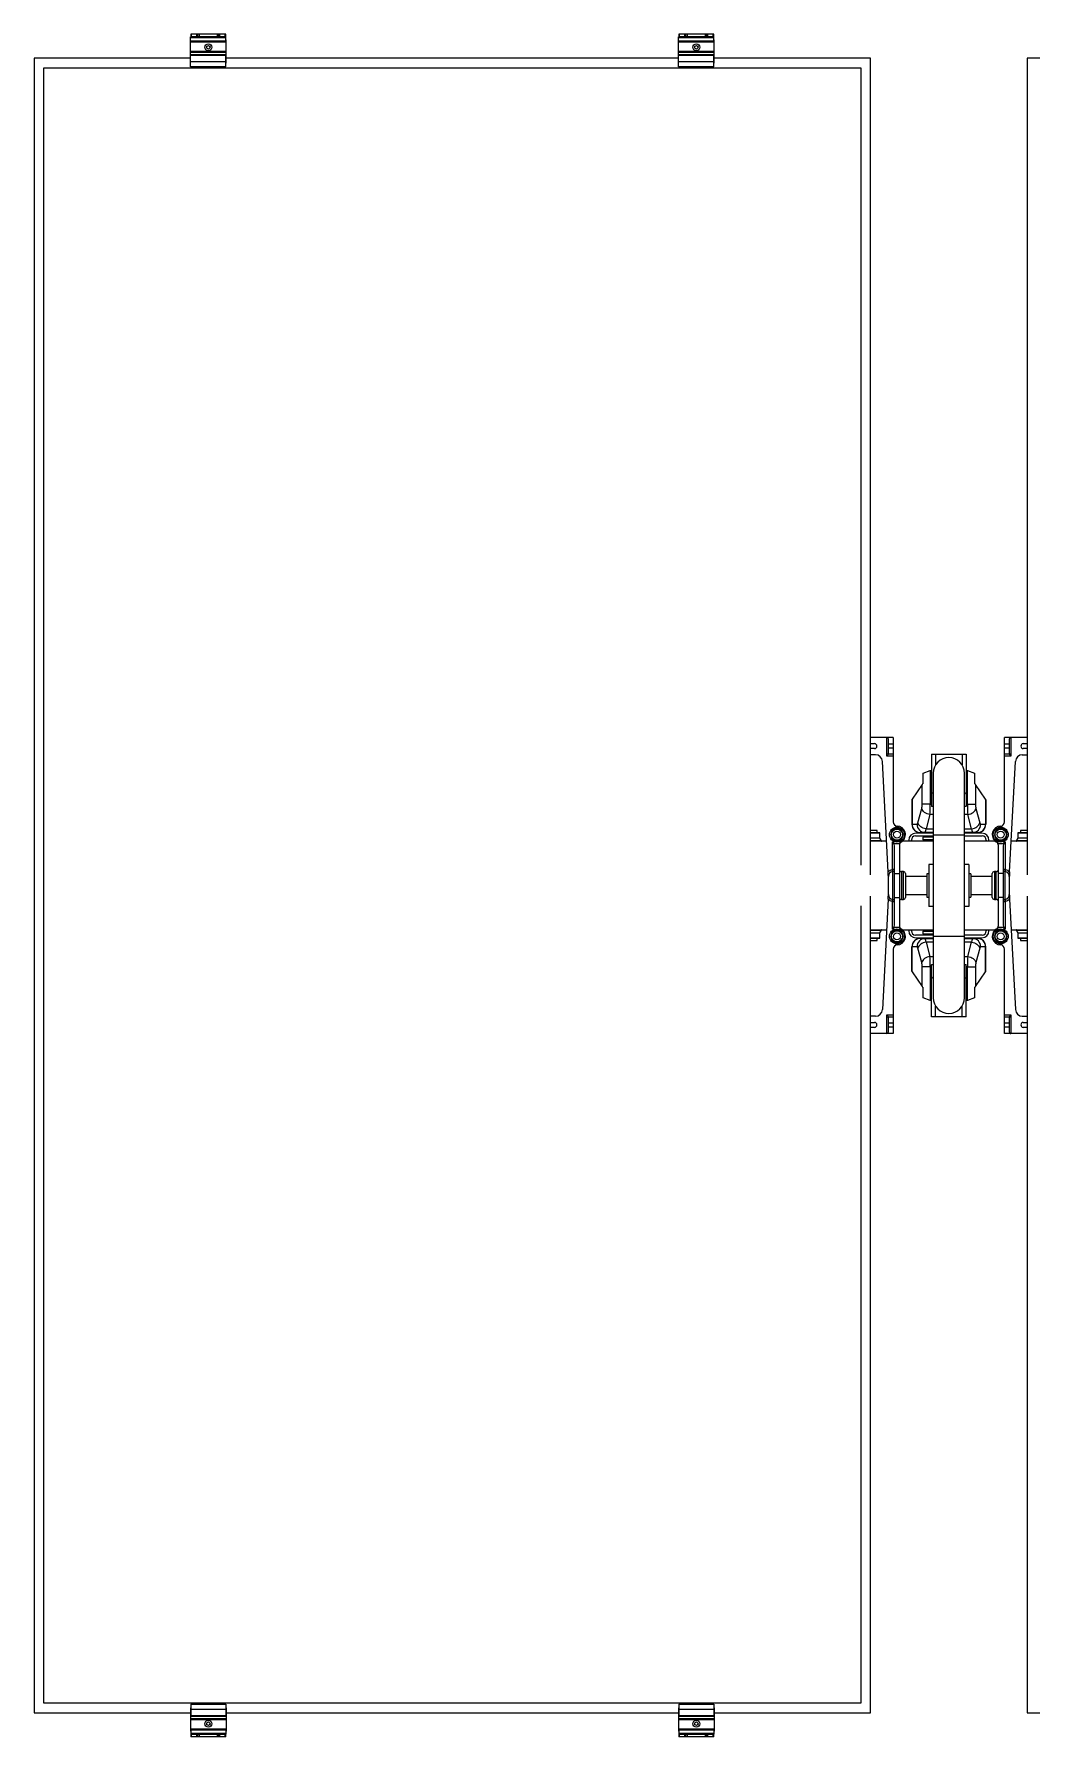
# Model space of a CAD drawing. Header units: feet. Extents: x -17 to 646, y -41 to 598.
# Drawn here: x 552.36 to 557.06, y 552.7 to 560.72 of the extents above; entities that cross this region are included whole.
import ezdxf

# ---------------------------------------------------------------- set-up
doc = ezdxf.new("R2010")
doc.units = ezdxf.units.FT
doc.header["$MEASUREMENT"] = 0

msp = doc.modelspace()

# ---------------------------------------------------------------- linework, layer by layer
at = {"color": 7, "linetype": 'Continuous', "lineweight": 15}
for p, q in [((553.10109, 560.56518), (553.10109, 560.70777)), ((553.26676, 560.70777), (553.10109, 560.70777)), ((553.26676, 560.70252), (553.10109, 560.70252)), ((553.26676, 560.68645), (553.10109, 560.68645)), ((553.1024, 560.72014), (553.1024, 560.70777)), ((553.26643, 560.72014), (553.1024, 560.72014)), ((553.13465, 560.70777), (553.13465, 560.72014)), ((553.23419, 560.70777), (553.23419, 560.72014)), ((553.26643, 560.70777), (553.26643, 560.72014)), ((553.26676, 560.68409), (553.26676, 560.70777)), ((553.26775, 560.69219), (553.26676, 560.69219)), ((553.26775, 560.5828), (553.26775, 560.69219)), ((555.39755, 560.56518), (555.39755, 560.70777)), ((555.56322, 560.70777), (555.39755, 560.70777)), ((555.56322, 560.70252), (555.39755, 560.70252)), ((555.56322, 560.68645), (555.39755, 560.68645)), ((555.39886, 560.72014), (555.39886, 560.70777)), ((555.56289, 560.72014), (555.39886, 560.72014)), ((555.43111, 560.70777), (555.43111, 560.72014)), ((555.53064, 560.70777), (555.53064, 560.72014)), ((555.56289, 560.70777), (555.56289, 560.72014)), ((555.56322, 560.68409), (555.56322, 560.70777)), ((555.56421, 560.69219), (555.56322, 560.69219)), ((555.56421, 560.5828), (555.56421, 560.69219)), ((553.10109, 560.60732), (552.36425, 560.60732)), ((552.36425, 560.60732), (552.36425, 552.81743)), ((553.10109, 560.68409), (553.26676, 560.68409)), ((553.26775, 560.63801), (553.10109, 560.63801)), ((553.26775, 560.63366), (553.10109, 560.63366)), ((553.10109, 560.62412), (553.26676, 560.62412)), ((553.10109, 560.62084), (553.26676, 560.62084)), ((553.26676, 560.56518), (553.26676, 560.62412)), ((555.39755, 560.60732), (553.26775, 560.60732)), ((555.39755, 560.68409), (555.56322, 560.68409)), ((555.56421, 560.63801), (555.39755, 560.63801)), ((555.56421, 560.63366), (555.39755, 560.63366)), ((555.39755, 560.62412), (555.56322, 560.62412)), ((555.39755, 560.62084), (555.56322, 560.62084)), ((555.56322, 560.56518), (555.56322, 560.62412)), ((556.30104, 560.60732), (555.56421, 560.60732)), ((556.30104, 556.76239), (556.30104, 560.60732)), ((557.03706, 560.60732), (557.03706, 556.76239)), ((557.77389, 560.60732), (557.03706, 560.60732)), ((552.41018, 560.56139), (556.25511, 560.56139)), ((552.41018, 552.86336), (552.41018, 560.56139)), ((553.10109, 560.59131), (553.26676, 560.59131)), ((553.10109, 560.5667), (553.26676, 560.5667)), ((553.10109, 560.56531), (553.26676, 560.56531)), ((553.10109, 560.56518), (553.26676, 560.56518)), ((553.26775, 560.5828), (553.26676, 560.5828)), ((555.39755, 560.59131), (555.56322, 560.59131)), ((555.39755, 560.5667), (555.56322, 560.5667)), ((555.39755, 560.56531), (555.56322, 560.56531)), ((555.39755, 560.56518), (555.56322, 560.56518)), ((555.56421, 560.5828), (555.56322, 560.5828)), ((556.25511, 560.56139), (556.25511, 556.80832)), ((556.40741, 557.40952), (556.30104, 557.40952)), ((556.37788, 557.32174), (556.37788, 557.40952)), ((556.38444, 557.3357), (556.38444, 557.40131)), ((556.40741, 557.40952), (556.40741, 557.01169)), ((557.03706, 557.40952), (556.93067, 557.40952)), ((556.93067, 557.01169), (556.93067, 557.40952)), ((556.95364, 557.40131), (556.95364, 557.3357)), ((556.9602, 557.40952), (556.9602, 557.32174)), ((556.30104, 557.37999), (556.31883, 557.37999)), ((556.31883, 557.35702), (556.30104, 557.35702)), ((556.32332, 557.3275), (556.30104, 557.3275)), ((556.40741, 557.32174), (556.37788, 557.32174)), ((556.38373, 557.33199), (556.40741, 557.33199)), ((556.38444, 557.37875), (556.40741, 557.37875)), ((556.40741, 557.35826), (556.38444, 557.35826)), ((556.58702, 557.33078), (556.75106, 557.33078)), ((556.58702, 557.33078), (556.58702, 557.08619)), ((556.75106, 557.33078), (556.75106, 557.08619)), ((556.93067, 557.37875), (556.95364, 557.37875)), ((556.95364, 557.35826), (556.93067, 557.35826)), ((556.93067, 557.33199), (556.95435, 557.33199)), ((556.9602, 557.32174), (556.93067, 557.32174)), ((557.01476, 557.3275), (557.03706, 557.3275)), ((557.01925, 557.37999), (557.03706, 557.37999)), ((557.03706, 557.35702), (557.01925, 557.35702)), ((556.38333, 556.77654), (556.35608, 557.29641)), ((556.54762, 557.24113), (556.58172, 557.25329)), ((556.54762, 557.19201), (556.54762, 557.24113)), ((556.58172, 557.25329), (556.58702, 557.25519)), ((556.58172, 557.25329), (556.58172, 557.09444)), ((556.59522, 557.24056), (556.59522, 556.18419)), ((556.68544, 557.31253), (556.68544, 557.31258)), ((556.74285, 556.18419), (556.74285, 557.24056)), ((556.75106, 557.25519), (556.75636, 557.25329)), ((556.75636, 557.25329), (556.79046, 557.24113)), ((556.75636, 557.09444), (556.75636, 557.25329)), ((556.79046, 557.24113), (556.79046, 557.19201)), ((556.95475, 556.77654), (556.982, 557.29641)), ((556.54349, 557.18826), (556.4963, 557.11834)), ((556.54349, 557.09444), (556.54349, 557.18826)), ((556.79459, 557.18826), (556.79459, 557.09444)), ((556.84178, 557.11834), (556.79459, 557.18826)), ((556.49516, 557.11492), (556.49516, 557.00107)), ((556.4963, 557.11834), (556.4963, 557.00107)), ((556.58172, 557.09444), (556.54349, 557.09444)), ((556.59522, 557.08473), (556.5873, 557.08473)), ((556.75078, 557.08473), (556.74285, 557.08473)), ((556.75636, 557.09444), (556.79459, 557.09444)), ((556.84178, 557.11834), (556.84178, 557.00107)), ((556.84291, 557.11492), (556.84291, 557.00107)), ((556.49516, 557.00107), (556.51929, 557.00107)), ((556.52369, 557.0081), (556.54143, 557.07522)), ((556.57966, 557.0464), (556.56192, 556.97928)), ((556.57966, 557.0464), (556.56192, 556.97928)), ((556.77616, 556.97928), (556.75842, 557.0464)), ((556.77616, 556.97928), (556.75842, 557.0464)), ((556.79665, 557.07522), (556.81439, 557.0081)), ((556.81879, 557.00107), (556.84291, 557.00107)), ((556.33195, 556.97119), (556.30104, 556.97119)), ((556.34365, 556.96028), (556.30104, 556.96028)), ((556.34495, 556.93553), (556.30104, 556.93553)), ((556.37577, 556.9207), (556.30104, 556.9207)), ((556.33195, 556.96028), (556.33195, 556.97119)), ((556.34495, 556.93553), (556.34495, 556.95898)), ((556.3522, 556.92264), (556.34495, 556.93553)), ((556.59522, 556.9207), (556.45, 556.9207)), ((556.4804, 556.92562), (556.4804, 556.9207)), ((556.49287, 556.9207), (556.49287, 556.92627)), ((556.51255, 556.94596), (556.59522, 556.94596)), ((556.59522, 556.95843), (556.51321, 556.95843)), ((556.59522, 556.96171), (556.53453, 556.96171)), ((556.59522, 556.93912), (556.54685, 556.93912)), ((556.59522, 556.92803), (556.54685, 556.92803)), ((556.56965, 556.96171), (556.56965, 556.95843)), ((556.56965, 556.94596), (556.56965, 556.93912)), ((556.80355, 556.96171), (556.74285, 556.96171)), ((556.82487, 556.95843), (556.74285, 556.95843)), ((556.74285, 556.94596), (556.82553, 556.94596)), ((556.88808, 556.9207), (556.74285, 556.9207)), ((556.84521, 556.92627), (556.84521, 556.9207)), ((556.85768, 556.9207), (556.85768, 556.92562)), ((557.03706, 556.9207), (556.96231, 556.9207)), ((556.99313, 556.93553), (556.98588, 556.92264)), ((556.99313, 556.95898), (556.99313, 556.93553)), ((557.03706, 556.93553), (556.99313, 556.93553)), ((557.03706, 556.96028), (556.99443, 556.96028)), ((557.00613, 556.97119), (557.00613, 556.96028)), ((557.03706, 556.97119), (557.00613, 556.97119)), ((556.40331, 556.78695), (556.40331, 556.91855)), ((556.43797, 556.9091), (556.41038, 556.9091)), ((556.41315, 556.52535), (556.41315, 556.8994)), ((556.43611, 556.90074), (556.43611, 556.52401)), ((556.44712, 556.91855), (556.44555, 556.91755)), ((556.89253, 556.91755), (556.89096, 556.91855)), ((556.89253, 556.91755), (556.89096, 556.91855)), ((556.9277, 556.9091), (556.9001, 556.9091)), ((556.90197, 556.52401), (556.90197, 556.90074)), ((556.92493, 556.8994), (556.92493, 556.52535)), ((556.93477, 556.91855), (556.93477, 556.78695)), ((556.41315, 556.76911), (556.43611, 556.76911)), ((556.45498, 556.77799), (556.44595, 556.77799)), ((556.46482, 556.76815), (556.46482, 556.6566)), ((556.5657, 556.76651), (556.5657, 556.65824)), ((556.57554, 556.76651), (556.5657, 556.76651)), ((556.59522, 556.8108), (556.57554, 556.8108)), ((556.57554, 556.8108), (556.57554, 556.61396)), ((556.76254, 556.8108), (556.74285, 556.8108)), ((556.76254, 556.8108), (556.76254, 556.61396)), ((556.77238, 556.76651), (556.76254, 556.76651)), ((556.77238, 556.76651), (556.77238, 556.65824)), ((556.87326, 556.6566), (556.87326, 556.76815)), ((556.89212, 556.77799), (556.8831, 556.77799)), ((556.92493, 556.76911), (556.90197, 556.76911)), ((556.38444, 556.75485), (556.38442, 556.75571)), ((556.38444, 556.75485), (556.38442, 556.75571)), ((556.38444, 556.66947), (556.38444, 556.75528)), ((556.5657, 556.75404), (556.46482, 556.75404)), ((556.87326, 556.75404), (556.77238, 556.75404)), ((556.95364, 556.75528), (556.95364, 556.66947)), ((556.25511, 556.61643), (556.25511, 552.86336)), ((556.30104, 552.81743), (556.30104, 556.66236)), ((556.38333, 556.64821), (556.35608, 556.12834)), ((556.40331, 556.5062), (556.40331, 556.6378)), ((556.41315, 556.65565), (556.43611, 556.65565)), ((556.44595, 556.64676), (556.45498, 556.64676)), ((556.46482, 556.67071), (556.5657, 556.67071)), ((556.5657, 556.65824), (556.57554, 556.65824)), ((556.59522, 556.61396), (556.57554, 556.61396)), ((556.76254, 556.61396), (556.74285, 556.61396)), ((556.76254, 556.65824), (556.77238, 556.65824)), ((556.77238, 556.67071), (556.87326, 556.67071)), ((556.8831, 556.64676), (556.89212, 556.64676)), ((556.92493, 556.65565), (556.90197, 556.65565)), ((556.93477, 556.6378), (556.93477, 556.5062)), ((556.95364, 556.6699), (556.95366, 556.66904)), ((556.95475, 556.64821), (556.982, 556.12834)), ((557.03706, 556.66236), (557.03706, 552.81743)), ((556.30104, 556.50405), (556.37577, 556.50405)), ((556.30104, 556.48922), (556.34495, 556.48922)), ((556.30104, 556.46447), (556.34365, 556.46447)), ((556.30104, 556.45356), (556.33195, 556.45356)), ((556.33195, 556.45356), (556.33195, 556.46447)), ((556.34495, 556.48922), (556.3522, 556.50211)), ((556.34495, 556.46577), (556.34495, 556.48922)), ((556.41038, 556.51565), (556.43797, 556.51565)), ((556.44555, 556.5072), (556.44712, 556.5062)), ((556.45, 556.50405), (556.59522, 556.50405)), ((556.4804, 556.50405), (556.4804, 556.49913)), ((556.49287, 556.49848), (556.49287, 556.50405)), ((556.59522, 556.47879), (556.51255, 556.47879)), ((556.51321, 556.46633), (556.59522, 556.46633)), ((556.53453, 556.46305), (556.59522, 556.46305)), ((556.54685, 556.49672), (556.59522, 556.49672)), ((556.54685, 556.48563), (556.59522, 556.48563)), ((556.56192, 556.44548), (556.57966, 556.37835)), ((556.56965, 556.48563), (556.56965, 556.47879)), ((556.56965, 556.46633), (556.56965, 556.46305)), ((556.74285, 556.50405), (556.88808, 556.50405)), ((556.82553, 556.47879), (556.74285, 556.47879)), ((556.74285, 556.46633), (556.82487, 556.46633)), ((556.74285, 556.46305), (556.80355, 556.46305)), ((556.75842, 556.37835), (556.77616, 556.44548)), ((556.84521, 556.50405), (556.84521, 556.49848)), ((556.85768, 556.49913), (556.85768, 556.50405)), ((556.89096, 556.5062), (556.89253, 556.5072)), ((556.89096, 556.5062), (556.89253, 556.5072)), ((556.9001, 556.51565), (556.9277, 556.51565)), ((556.96231, 556.50405), (557.03706, 556.50405)), ((556.98588, 556.50211), (556.99313, 556.48922)), ((556.99313, 556.48922), (556.99313, 556.46577)), ((556.99313, 556.48922), (557.03706, 556.48922)), ((556.99443, 556.46447), (557.03706, 556.46447)), ((557.00613, 556.46447), (557.00613, 556.45356)), ((557.00613, 556.45356), (557.03706, 556.45356)), ((556.40741, 556.41307), (556.40741, 556.01524)), ((556.49516, 556.30983), (556.49516, 556.42368)), ((556.51929, 556.42368), (556.49516, 556.42368)), ((556.4963, 556.30641), (556.4963, 556.42368)), ((556.54143, 556.34953), (556.52369, 556.41665)), ((556.81439, 556.41665), (556.79665, 556.34953)), ((556.84291, 556.42368), (556.81879, 556.42368)), ((556.84178, 556.30641), (556.84178, 556.42368)), ((556.84291, 556.30983), (556.84291, 556.42368)), ((556.93067, 556.01524), (556.93067, 556.41307)), ((556.4963, 556.30641), (556.54349, 556.23649)), ((556.54349, 556.23649), (556.54349, 556.33031)), ((556.58172, 556.33031), (556.54349, 556.33031)), ((556.58172, 556.33031), (556.58172, 556.17146)), ((556.58702, 556.09397), (556.58702, 556.33856)), ((556.5873, 556.34002), (556.59522, 556.34002)), ((556.74285, 556.34002), (556.75078, 556.34002)), ((556.75106, 556.09397), (556.75106, 556.33856)), ((556.75636, 556.17146), (556.75636, 556.33031)), ((556.75636, 556.33031), (556.79459, 556.33031)), ((556.79459, 556.33031), (556.79459, 556.23649)), ((556.79459, 556.23649), (556.84178, 556.30641)), ((556.54762, 556.18362), (556.54762, 556.23274)), ((556.79046, 556.23274), (556.79046, 556.18362)), ((556.58172, 556.17146), (556.54762, 556.18362)), ((556.58702, 556.16957), (556.58172, 556.17146)), ((556.75636, 556.17146), (556.75106, 556.16957)), ((556.79046, 556.18362), (556.75636, 556.17146)), ((556.32332, 556.09725), (556.30104, 556.09725)), ((556.30104, 556.06773), (556.31883, 556.06773)), ((556.31883, 556.04476), (556.30104, 556.04476)), ((556.37788, 556.01524), (556.37788, 556.10301)), ((556.37788, 556.10301), (556.40741, 556.10301)), ((556.40741, 556.09276), (556.38373, 556.09276)), ((556.38444, 556.02344), (556.38444, 556.08905)), ((556.38444, 556.06649), (556.40741, 556.06649)), ((556.40741, 556.046), (556.38444, 556.046)), ((556.75106, 556.09397), (556.58702, 556.09397)), ((556.65264, 556.11222), (556.65264, 556.11217)), ((556.93067, 556.10301), (556.9602, 556.10301)), ((556.95435, 556.09276), (556.93067, 556.09276)), ((556.93067, 556.06649), (556.95364, 556.06649)), ((556.95364, 556.046), (556.93067, 556.046)), ((556.95364, 556.08905), (556.95364, 556.02344)), ((556.9602, 556.10301), (556.9602, 556.01524)), ((557.01476, 556.09725), (557.03706, 556.09725)), ((557.01925, 556.06773), (557.03706, 556.06773)), ((557.03706, 556.04476), (557.01925, 556.04476)), ((556.40741, 556.01524), (556.30104, 556.01524)), ((557.03706, 556.01524), (556.93067, 556.01524)), ((556.25511, 552.86336), (552.41018, 552.86336)), ((553.10109, 552.84195), (553.10158, 552.84195)), ((553.10109, 552.84195), (553.10109, 552.73256)), ((553.26725, 552.85957), (553.10158, 552.85957)), ((553.10158, 552.85957), (553.10158, 552.80064)), ((553.26725, 552.85944), (553.10158, 552.85944)), ((553.26725, 552.85805), (553.10158, 552.85805)), ((553.26725, 552.83344), (553.10158, 552.83344)), ((553.26725, 552.85957), (553.26725, 552.80064)), ((553.26725, 552.84195), (553.26775, 552.84195)), ((553.26775, 552.84195), (553.26775, 552.73256)), ((555.39755, 552.84195), (555.39804, 552.84195)), ((555.39755, 552.84195), (555.39755, 552.73256)), ((555.56371, 552.85957), (555.39804, 552.85957)), ((555.39804, 552.85957), (555.39804, 552.80064)), ((555.56371, 552.85944), (555.39804, 552.85944)), ((555.56371, 552.85805), (555.39804, 552.85805)), ((555.56371, 552.83344), (555.39804, 552.83344)), ((555.56371, 552.85957), (555.56371, 552.80064)), ((555.56371, 552.84195), (555.56421, 552.84195)), ((555.56421, 552.84195), (555.56421, 552.73256)), ((552.36425, 552.81743), (553.10109, 552.81743)), ((553.10109, 552.79109), (553.26775, 552.79109)), ((553.10109, 552.78674), (553.26775, 552.78674)), ((553.26725, 552.80392), (553.10158, 552.80392)), ((553.26725, 552.80064), (553.10158, 552.80064)), ((553.26775, 552.81743), (555.39755, 552.81743)), ((555.39755, 552.79109), (555.56421, 552.79109)), ((555.39755, 552.78674), (555.56421, 552.78674)), ((555.56371, 552.80392), (555.39804, 552.80392)), ((555.56371, 552.80064), (555.39804, 552.80064)), ((555.56421, 552.81743), (556.30104, 552.81743)), ((557.03706, 552.81743), (557.77389, 552.81743)), ((553.10109, 552.73256), (553.10158, 552.73256)), ((553.26725, 552.74067), (553.10158, 552.74067)), ((553.10158, 552.74067), (553.10158, 552.71698)), ((553.10158, 552.7383), (553.26725, 552.7383)), ((553.10158, 552.72223), (553.26725, 552.72223)), ((553.10158, 552.71698), (553.26725, 552.71698)), ((553.1024, 552.71698), (553.1024, 552.70461)), ((553.26643, 552.70461), (553.1024, 552.70461)), ((553.13465, 552.70461), (553.13465, 552.71698)), ((553.23419, 552.70461), (553.23419, 552.71698)), ((553.26643, 552.70461), (553.26643, 552.71698)), ((553.26725, 552.74067), (553.26725, 552.71698)), ((553.26725, 552.73256), (553.26775, 552.73256)), ((555.39755, 552.73256), (555.39804, 552.73256)), ((555.56371, 552.74067), (555.39804, 552.74067)), ((555.39804, 552.74067), (555.39804, 552.71698)), ((555.39804, 552.7383), (555.56371, 552.7383)), ((555.39804, 552.72223), (555.56371, 552.72223)), ((555.39804, 552.71698), (555.56371, 552.71698)), ((555.39886, 552.71698), (555.39886, 552.70461)), ((555.56289, 552.70461), (555.39886, 552.70461)), ((555.43111, 552.70461), (555.43111, 552.71698)), ((555.53064, 552.70461), (555.53064, 552.71698)), ((555.56289, 552.70461), (555.56289, 552.71698)), ((555.56371, 552.74067), (555.56371, 552.71698)), ((555.56371, 552.73256), (555.56421, 552.73256))]:
    msp.add_line(p, q, dxfattribs=at)
at = {"color": 8, "linetype": 'Continuous', "lineweight": 15}
for p, q in [((553.10558, 560.70777), (553.10558, 560.72014)), ((553.13039, 560.70777), (553.13039, 560.72014)), ((553.1421, 560.70777), (553.1421, 560.72014)), ((553.22674, 560.70777), (553.22674, 560.72014)), ((553.23845, 560.70777), (553.23845, 560.72014)), ((553.26325, 560.70777), (553.26325, 560.72014)), ((555.40204, 560.70777), (555.40204, 560.72014)), ((555.42684, 560.70777), (555.42684, 560.72014)), ((555.43856, 560.70777), (555.43856, 560.72014)), ((555.5232, 560.70777), (555.5232, 560.72014)), ((555.53491, 560.70777), (555.53491, 560.72014)), ((555.55971, 560.70777), (555.55971, 560.72014)), ((553.26775, 560.60659), (553.26676, 560.60659)), ((555.56421, 560.60659), (555.56322, 560.60659)), ((556.60671, 557.33078), (556.60671, 557.2801)), ((556.73137, 557.33078), (556.73137, 557.2801)), ((556.58172, 557.09444), (556.58702, 557.09444)), ((556.75106, 557.09444), (556.75636, 557.09444)), ((556.59522, 557.0464), (556.57966, 557.0464)), ((556.75842, 557.0464), (556.74285, 557.0464)), ((556.34495, 556.95898), (556.30104, 556.95898)), ((556.3522, 556.92264), (556.30104, 556.92264)), ((556.56192, 556.97928), (556.59522, 556.97928)), ((556.59522, 556.95022), (556.74285, 556.95022)), ((556.74285, 556.97928), (556.77616, 556.97928)), ((557.03706, 556.92264), (556.98588, 556.92264)), ((557.03706, 556.95898), (556.99313, 556.95898)), ((556.40331, 556.91855), (556.41355, 556.91855)), ((556.43571, 556.91855), (556.44712, 556.91855)), ((556.89096, 556.91855), (556.90237, 556.91855)), ((556.92453, 556.91855), (556.93477, 556.91855)), ((556.40444, 556.77805), (556.40331, 556.78695)), ((556.41311, 556.78695), (556.40331, 556.78695)), ((556.40454, 556.77807), (556.40454, 556.64669)), ((556.44595, 556.77799), (556.44595, 556.64676)), ((556.45498, 556.64676), (556.45498, 556.77799)), ((556.8831, 556.77799), (556.8831, 556.64676)), ((556.89212, 556.64676), (556.89212, 556.77799)), ((556.93477, 556.78695), (556.92497, 556.78695)), ((556.93354, 556.64669), (556.93354, 556.77807)), ((556.93477, 556.78695), (556.93364, 556.77805)), ((556.93477, 556.78695), (556.93364, 556.77805)), ((556.40331, 556.6378), (556.40444, 556.6467)), ((556.40331, 556.6378), (556.41311, 556.6378)), ((556.92497, 556.6378), (556.93477, 556.6378)), ((556.93364, 556.6467), (556.93477, 556.6378)), ((556.93364, 556.6467), (556.93477, 556.6378)), ((556.30104, 556.50211), (556.3522, 556.50211)), ((556.30104, 556.46577), (556.34495, 556.46577)), ((556.41355, 556.5062), (556.40331, 556.5062)), ((556.44712, 556.5062), (556.43571, 556.5062)), ((556.59522, 556.44548), (556.56192, 556.44548)), ((556.59522, 556.47453), (556.74285, 556.47453)), ((556.77616, 556.44548), (556.74285, 556.44548)), ((556.90237, 556.5062), (556.89096, 556.5062)), ((556.93477, 556.5062), (556.92453, 556.5062)), ((556.98588, 556.50211), (557.03706, 556.50211)), ((556.99313, 556.46577), (557.03706, 556.46577)), ((556.57966, 556.37835), (556.59522, 556.37835)), ((556.74285, 556.37835), (556.75842, 556.37835)), ((556.58702, 556.33031), (556.58172, 556.33031)), ((556.75636, 556.33031), (556.75106, 556.33031)), ((556.60671, 556.09397), (556.60671, 556.14465)), ((556.73137, 556.09397), (556.73137, 556.14465)), ((553.10109, 552.81816), (553.10158, 552.81816)), ((553.26725, 552.81816), (553.26775, 552.81816)), ((555.39755, 552.81816), (555.39804, 552.81816)), ((555.56371, 552.81816), (555.56421, 552.81816)), ((553.10558, 552.70461), (553.10558, 552.71698)), ((553.13039, 552.70461), (553.13039, 552.71698)), ((553.1421, 552.70461), (553.1421, 552.71698)), ((553.22674, 552.70461), (553.22674, 552.71698)), ((553.23845, 552.70461), (553.23845, 552.71698)), ((553.26325, 552.70461), (553.26325, 552.71698)), ((555.40204, 552.70461), (555.40204, 552.71698)), ((555.42684, 552.70461), (555.42684, 552.71698)), ((555.43856, 552.70461), (555.43856, 552.71698)), ((555.5232, 552.70461), (555.5232, 552.71698)), ((555.53491, 552.70461), (555.53491, 552.71698)), ((555.55971, 552.70461), (555.55971, 552.71698))]:
    msp.add_line(p, q, dxfattribs=at)
at = {"color": 7, "linetype": 'Continuous', "lineweight": 15, "flags": 128}
for points in [[(556.56192, 556.97928), (556.55514, 556.98055), (556.54856, 556.98268), (556.5424, 556.98559), (556.53685, 556.9892), (556.53206, 556.99339), (556.5282, 556.99803), (556.52538, 557.00299), (556.52369, 557.0081)], [(556.57966, 557.0464), (556.57288, 557.04767), (556.5663, 557.0498), (556.56014, 557.05271), (556.55459, 557.05632), (556.5498, 557.06051), (556.54594, 557.06515), (556.54312, 557.07011), (556.54143, 557.07522)], [(556.75842, 557.0464), (556.7652, 557.04767), (556.77177, 557.0498), (556.77793, 557.05271), (556.78349, 557.05632), (556.78828, 557.06051), (556.79214, 557.06515), (556.79496, 557.07011), (556.79665, 557.07522)], [(556.77616, 556.97928), (556.78294, 556.98055), (556.78952, 556.98268), (556.79568, 556.98559), (556.80123, 556.9892), (556.80602, 556.99339), (556.80988, 556.99803), (556.8127, 557.00299), (556.81439, 557.0081)], [(556.56192, 556.44548), (556.55514, 556.4442), (556.54856, 556.44207), (556.5424, 556.43916), (556.53685, 556.43555), (556.53206, 556.43136), (556.5282, 556.42672), (556.52538, 556.42176), (556.52369, 556.41665)], [(556.77616, 556.44548), (556.78294, 556.4442), (556.78952, 556.44207), (556.79568, 556.43916), (556.80123, 556.43555), (556.80602, 556.43136), (556.80988, 556.42672), (556.8127, 556.42176), (556.81439, 556.41665)], [(556.57966, 556.37835), (556.57288, 556.37708), (556.5663, 556.37495), (556.56014, 556.37204), (556.55459, 556.36843), (556.5498, 556.36424), (556.54594, 556.3596), (556.54312, 556.35464), (556.54143, 556.34953)], [(556.75842, 556.37835), (556.7652, 556.37708), (556.77177, 556.37495), (556.77793, 556.37204), (556.78349, 556.36843), (556.78828, 556.36424), (556.79214, 556.3596), (556.79496, 556.35464), (556.79665, 556.34953)]]:
    msp.add_lwpolyline(points, dxfattribs=at)
at = {"color": 7, "linetype": 'Continuous', "lineweight": 15}
for centre, radius in [((553.18442, 560.65774), 0.01619), ((553.18442, 560.65774), 0.01614), ((553.18442, 560.65774), 0.0082), ((555.48088, 560.65774), 0.01619), ((555.48088, 560.65774), 0.01614), ((555.48088, 560.65774), 0.0082), ((556.42463, 556.95186), 0.0351), ((556.42463, 556.95186), 0.02625), ((556.42463, 556.95186), 0.0164), ((556.91345, 556.95186), 0.0351), ((556.91345, 556.95186), 0.02625), ((556.91345, 556.95186), 0.0164), ((556.42463, 556.47289), 0.0351), ((556.42463, 556.47289), 0.02625), ((556.42463, 556.47289), 0.0164), ((556.91345, 556.47289), 0.0351), ((556.91345, 556.47289), 0.02625), ((556.91345, 556.47289), 0.0164), ((553.18442, 552.76701), 0.01619), ((553.18442, 552.76701), 0.01614), ((553.18442, 552.76701), 0.0082), ((555.48088, 552.76701), 0.01619), ((555.48088, 552.76701), 0.01614), ((555.48088, 552.76701), 0.0082)]:
    msp.add_circle(centre, radius, dxfattribs=at)
for centre, radius, start, end in [((556.31883, 557.36851), 0.01148, 270, 90), ((556.32332, 557.29469), 0.03281, 3, 90), ((557.01476, 557.29469), 0.03281, 90, 177), ((557.01925, 557.36851), 0.01148, 90, 270), ((556.66904, 557.24056), 0.07381, 0, 180), ((556.42709, 557.01169), 0.01968, 180, 267.644716), ((556.53453, 557.00107), 0.03937, 180, 270), ((556.53513, 557.00054), 0.03883, 179.206342, 269.112667), ((556.55812, 557.00054), 0.03883, 179.206342, 269.112667), ((556.77996, 557.00054), 0.03883, 270.887333, 0.793658), ((556.80295, 557.00054), 0.03883, 270.887333, 0.793658), ((556.80355, 557.00107), 0.03937, 270, 0), ((556.91099, 557.01169), 0.01968, 272.355284, 0), ((556.34365, 556.95898), 0.0013, 0, 90), ((556.35106, 556.922), 0.0013, 270, 29.342741), ((556.42463, 556.95186), 0.0292, 126.096806, 174.39508), ((556.42463, 556.95186), 0.0292, 186.17336, 233.650516), ((556.42463, 556.95186), 0.0292, 244.849577, 294.237949), ((556.42463, 556.95186), 0.0292, 64.315631, 114.663819), ((556.42463, 556.95186), 0.04019, 304.019959, 87.644716), ((556.42463, 556.95186), 0.0292, 305.745003, 355.399156), ((556.42463, 556.95186), 0.0292, 6.434328, 53.526525), ((556.51321, 556.92562), 0.03281, 90, 180), ((556.51255, 556.92627), 0.01968, 90, 180), ((556.56574, 556.93357), 0.01968, 163.640298, 196.359702), ((556.54685, 556.91491), 0.01312, 26.183663, 90), ((556.82487, 556.92562), 0.03281, 0, 90), ((556.82553, 556.92627), 0.01968, 0, 90), ((556.91345, 556.95186), 0.04019, 92.355284, 235.980041), ((556.91345, 556.95186), 0.0292, 126.096806, 174.39508), ((556.91345, 556.95186), 0.0292, 186.17336, 233.650516), ((556.91345, 556.95186), 0.0292, 244.849577, 294.237949), ((556.91345, 556.95186), 0.0292, 64.315631, 114.663819), ((556.91345, 556.95186), 0.0292, 305.745003, 355.399156), ((556.91345, 556.95186), 0.0292, 6.434328, 53.526525), ((556.98702, 556.922), 0.0013, 150.657259, 270), ((556.99443, 556.95898), 0.0013, 90, 180), ((556.4558, 556.90074), 0.01968, 154.880495, 180), ((556.88228, 556.90074), 0.01968, 0, 25.119505), ((556.40741, 556.75528), 0.02296, 97.180756, 180), ((556.40331, 556.78783), 0.00984, 277.180756, 0), ((556.44595, 556.78783), 0.00984, 180, 270), ((556.45498, 556.76815), 0.00984, 0, 90), ((556.8831, 556.76815), 0.00984, 90, 180), ((556.89212, 556.78783), 0.00984, 270, 0), ((556.93477, 556.78783), 0.00984, 180, 262.819244), ((556.93067, 556.75528), 0.02296, 0, 82.819244), ((556.40741, 556.66947), 0.02296, 180, 262.819244), ((556.40331, 556.63692), 0.00984, 0, 82.819244), ((556.44595, 556.63692), 0.00984, 90, 180), ((556.45498, 556.6566), 0.00984, 270, 0), ((556.8831, 556.6566), 0.00984, 180, 270), ((556.89212, 556.63692), 0.00984, 0, 90), ((556.93477, 556.63692), 0.00984, 97.180756, 180), ((556.93067, 556.66947), 0.02296, 277.180756, 0), ((556.4558, 556.52401), 0.01968, 180, 205.119505), ((556.88228, 556.52401), 0.01968, 334.880495, 0), ((556.34365, 556.46577), 0.0013, 270, 0), ((556.35106, 556.50275), 0.0013, 330.657259, 90), ((556.42463, 556.47289), 0.0292, 126.096806, 174.39508), ((556.42463, 556.47289), 0.0292, 186.17336, 233.650516), ((556.42463, 556.47289), 0.0292, 244.849577, 294.237949), ((556.42463, 556.47289), 0.0292, 64.315631, 114.663819), ((556.42463, 556.47289), 0.04019, 272.355284, 55.980041), ((556.42463, 556.47289), 0.0292, 305.745003, 355.399156), ((556.42463, 556.47289), 0.0292, 6.434328, 53.526525), ((556.51321, 556.49913), 0.03281, 180, 270), ((556.51255, 556.49848), 0.01968, 180, 270), ((556.53453, 556.42368), 0.03937, 90, 180), ((556.53513, 556.42422), 0.03883, 90.887333, 180.793658), ((556.55812, 556.42422), 0.03883, 90.887333, 180.793658), ((556.56574, 556.49118), 0.01968, 163.640298, 196.359702), ((556.54685, 556.50984), 0.01312, 270, 333.816337), ((556.77996, 556.42422), 0.03883, 359.206342, 89.112667), ((556.80295, 556.42422), 0.03883, 359.206342, 89.112667), ((556.80355, 556.42368), 0.03937, 0, 90), ((556.82487, 556.49913), 0.03281, 270, 0), ((556.82553, 556.49848), 0.01968, 270, 0), ((556.91345, 556.47289), 0.04019, 124.019959, 267.644716), ((556.91345, 556.47289), 0.0292, 126.096806, 174.39508), ((556.91345, 556.47289), 0.0292, 186.17336, 233.650516), ((556.91345, 556.47289), 0.0292, 244.849577, 294.237949), ((556.91345, 556.47289), 0.0292, 64.315631, 114.663819), ((556.91345, 556.47289), 0.0292, 305.745003, 355.399156), ((556.91345, 556.47289), 0.0292, 6.434328, 53.526525), ((556.98702, 556.50275), 0.0013, 90, 209.342741), ((556.99443, 556.46577), 0.0013, 180, 270), ((556.42709, 556.41307), 0.01968, 92.355284, 180), ((556.91099, 556.41307), 0.01968, 0, 87.644716), ((556.32332, 556.13006), 0.03281, 270, 357), ((556.66904, 556.18419), 0.07381, 180, 0), ((557.01476, 556.13006), 0.03281, 183, 270), ((556.31883, 556.05624), 0.01148, 270, 90), ((557.01925, 556.05624), 0.01148, 90, 270)]:
    msp.add_arc(centre, radius, start, end, dxfattribs=at)
for centre, major_axis, ratio, start_param, end_param in [((556.37788, 557.40131), (0, 0.0082), 0.8, 4.712389, 6.2831853), ((556.9602, 557.40131), (0, 0.0082), 0.8, 0, 1.5707963), ((556.37788, 557.3357), (0, 0.0082), 0.8, 4.2431899, 4.712389), ((556.9602, 557.3357), (0, 0.0082), 0.8, 1.5707963, 2.0399954), ((556.58172, 557.18484), (0.03937, 0), 0.364309, 2.6179939, 2.9005235), ((556.75636, 557.18484), (0.03937, 0), 0.364309, 0.2410691, 0.5235988), ((556.53453, 557.11492), (0.03937, 0), 0.364309, 2.9005235, 3.1415927), ((556.53703, 557.09444), (0, 0.02625), 0.2458501, 3.8908116, 4.712389), ((556.57526, 557.09444), (0, 0.06561), 0.0983401, 3.8908116, 4.712389), ((556.60671, 557.1416), (0.01968, 0), 0.4444444, 2.1936229, 3.1415927), ((556.60671, 557.08619), (0.01968, 0), 0.4444444, 3.1415927, 3.3090407), ((556.73137, 557.1416), (0.01968, 0), 0.4444444, 0, 0.9479697), ((556.73137, 557.08619), (0.01968, 0), 0.4444444, 6.1157372, 6.2831853), ((556.76282, 557.09444), (0, 0.06561), 0.0983401, 1.5707963, 2.3923737), ((556.80105, 557.09444), (0, 0.02625), 0.2458501, 1.5707963, 2.3923737), ((556.80355, 557.11492), (0.03937, 0), 0.364309, 0, 0.2410691), ((556.51929, 557.02732), (0, 0.02625), 0.2458501, 3.1415927, 3.8908116), ((556.81879, 557.02732), (0, 0.02625), 0.2458501, 2.3923737, 3.1415927), ((556.55752, 557.02732), (0, 0.06561), 0.0983401, 3.1415927, 3.8908116), ((556.78056, 557.02732), (0, 0.06561), 0.0983401, 2.3923737, 3.1415927), ((556.40331, 556.8994), (0, 0.01395), 0.7053898, 4.712389, 5.4811739), ((556.93477, 556.8994), (0, 0.01395), 0.7053898, 0.8020114, 1.5707963), ((556.40331, 556.52535), (0, 0.01395), 0.7053898, 3.943604, 4.712389), ((556.93477, 556.52535), (0, 0.01395), 0.7053898, 1.5707963, 2.3395813), ((556.55752, 556.39743), (0, 0.06561), 0.0983401, 5.5339663, 6.2831853), ((556.78056, 556.39743), (0, 0.06561), 0.0983401, 0, 0.749219), ((556.51929, 556.39743), (0, 0.02625), 0.2458501, 5.5339663, 6.2831853), ((556.57526, 556.33031), (0, 0.06561), 0.0983401, 4.712389, 5.5339663), ((556.76282, 556.33031), (0, 0.06561), 0.0983401, 0.749219, 1.5707963), ((556.81879, 556.39743), (0, 0.02625), 0.2458501, 0, 0.749219), ((556.53453, 556.30983), (0.03937, 0), 0.364309, 3.1415927, 3.3826618), ((556.53703, 556.33031), (0, 0.02625), 0.2458501, 4.712389, 5.5339663), ((556.60671, 556.33856), (0.01968, 0), 0.4444444, 2.9741446, 3.1415927), ((556.60671, 556.28316), (0.01968, 0), 0.4444444, 3.1415927, 4.0895624), ((556.73137, 556.28316), (0.01968, 0), 0.4444444, 5.3352156, 6.2831853), ((556.73137, 556.33856), (0.01968, 0), 0.4444444, 0, 0.1674481), ((556.80105, 556.33031), (0, 0.02625), 0.2458501, 0.749219, 1.5707963), ((556.80355, 556.30983), (0.03937, 0), 0.364309, 6.0421162, 6.2831853), ((556.58172, 556.23991), (0.03937, 0), 0.364309, 3.3826618, 3.6651914), ((556.75636, 556.23991), (0.03937, 0), 0.364309, 5.7595865, 6.0421162), ((556.37788, 556.08905), (0, 0.0082), 0.8, 4.712389, 5.181588), ((556.9602, 556.08905), (0, 0.0082), 0.8, 1.1015973, 1.5707963), ((556.37788, 556.02344), (0, 0.0082), 0.8, 3.1415927, 4.712389), ((556.9602, 556.02344), (0, 0.0082), 0.8, 1.5707963, 3.1415927)]:
    msp.add_ellipse(centre, major_axis=major_axis, ratio=ratio, start_param=start_param, end_param=end_param, dxfattribs=at)
for points, knots in [([(556.38373, 557.33199), (556.3831, 557.33068), (556.38156, 557.32745), (556.37921, 557.32385), (556.37789, 557.32176), (556.37788, 557.32174)], [0, 0, 0, 0, 0.405195, 0.9962874, 1, 1, 1, 1]), ([(556.9602, 557.32174), (556.96019, 557.32176), (556.95887, 557.32385), (556.95652, 557.32745), (556.95498, 557.33068), (556.95435, 557.33199)], [0, 0, 0, 0, 0.0037126, 0.594805, 1, 1, 1, 1]), ([(556.4019, 556.96499), (556.40172, 556.96468), (556.40036, 556.96232), (556.3978, 556.95788), (556.39549, 556.95388), (556.39433, 556.95186)], [0, 0, 0, 0, 0.0700858, 0.5307822, 1, 1, 1, 1]), ([(556.39433, 556.95186), (556.39556, 556.94973), (556.39804, 556.94543), (556.40061, 556.94098), (556.4019, 556.93874)], [0, 0, 0, 0, 0.495458, 1, 1, 1, 1]), ([(556.40948, 556.97811), (556.40825, 556.97598), (556.40576, 556.97168), (556.4032, 556.96723), (556.4019, 556.96499)], [0, 0, 0, 0, 0.495458, 1, 1, 1, 1]), ([(556.4019, 556.93874), (556.40208, 556.93843), (556.40344, 556.93607), (556.40601, 556.93163), (556.40831, 556.92764), (556.40948, 556.92562)], [0, 0, 0, 0, 0.0700858, 0.5307822, 1, 1, 1, 1]), ([(556.40948, 556.97811), (556.41075, 556.97811), (556.41569, 556.97811), (556.42082, 556.97811), (556.42463, 556.97811)], [0, 0, 0, 0, 0.2575513, 1, 1, 1, 1]), ([(556.40948, 556.92562), (556.41075, 556.92562), (556.41569, 556.92562), (556.42082, 556.92562), (556.42463, 556.92562)], [0, 0, 0, 0, 0.2575513, 1, 1, 1, 1]), ([(556.42463, 556.97811), (556.42601, 556.97811), (556.43114, 556.97811), (556.43613, 556.97811), (556.43978, 556.97811)], [0, 0, 0, 0, 0.2686336, 1, 1, 1, 1]), ([(556.42463, 556.92562), (556.42601, 556.92562), (556.43114, 556.92562), (556.43613, 556.92562), (556.43978, 556.92562)], [0, 0, 0, 0, 0.2686336, 1, 1, 1, 1]), ([(556.44736, 556.96499), (556.44718, 556.9653), (556.44582, 556.96765), (556.44326, 556.97209), (556.44095, 556.97609), (556.43978, 556.97811)], [0, 0, 0, 0, 0.0700858, 0.5307822, 1, 1, 1, 1]), ([(556.43978, 556.92562), (556.44101, 556.92775), (556.4435, 556.93205), (556.44606, 556.9365), (556.44736, 556.93874)], [0, 0, 0, 0, 0.495458, 1, 1, 1, 1]), ([(556.45494, 556.95186), (556.45371, 556.95399), (556.45122, 556.9583), (556.44865, 556.96274), (556.44736, 556.96499)], [0, 0, 0, 0, 0.495458, 1, 1, 1, 1]), ([(556.44736, 556.93874), (556.44754, 556.93905), (556.4489, 556.94141), (556.45146, 556.94585), (556.45377, 556.94985), (556.45494, 556.95186)], [0, 0, 0, 0, 0.0700858, 0.5307822, 1, 1, 1, 1]), ([(556.89072, 556.96499), (556.89054, 556.96468), (556.88918, 556.96232), (556.88662, 556.95788), (556.88431, 556.95388), (556.88314, 556.95186)], [0, 0, 0, 0, 0.0700858, 0.5307822, 1, 1, 1, 1]), ([(556.88314, 556.95186), (556.88437, 556.94973), (556.88686, 556.94543), (556.88942, 556.94098), (556.89072, 556.93874)], [0, 0, 0, 0, 0.495458, 1, 1, 1, 1]), ([(556.8983, 556.97811), (556.89707, 556.97598), (556.89458, 556.97168), (556.89201, 556.96723), (556.89072, 556.96499)], [0, 0, 0, 0, 0.495458, 1, 1, 1, 1]), ([(556.89072, 556.93874), (556.8909, 556.93843), (556.89226, 556.93607), (556.89482, 556.93163), (556.89713, 556.92764), (556.8983, 556.92562)], [0, 0, 0, 0, 0.0700858, 0.5307822, 1, 1, 1, 1]), ([(556.8983, 556.97811), (556.89957, 556.97811), (556.90451, 556.97811), (556.90964, 556.97811), (556.91345, 556.97811)], [0, 0, 0, 0, 0.2575513, 1, 1, 1, 1]), ([(556.8983, 556.92562), (556.89957, 556.92562), (556.90451, 556.92562), (556.90964, 556.92562), (556.91345, 556.92562)], [0, 0, 0, 0, 0.2575513, 1, 1, 1, 1]), ([(556.91345, 556.97811), (556.91483, 556.97811), (556.91996, 556.97811), (556.92495, 556.97811), (556.9286, 556.97811)], [0, 0, 0, 0, 0.2686336, 1, 1, 1, 1]), ([(556.91345, 556.92562), (556.91483, 556.92562), (556.91996, 556.92562), (556.92495, 556.92562), (556.9286, 556.92562)], [0, 0, 0, 0, 0.2686336, 1, 1, 1, 1]), ([(556.93618, 556.96499), (556.936, 556.9653), (556.93464, 556.96765), (556.93207, 556.97209), (556.92977, 556.97609), (556.9286, 556.97811)], [0, 0, 0, 0, 0.0700858, 0.5307822, 1, 1, 1, 1]), ([(556.9286, 556.92562), (556.92983, 556.92775), (556.93231, 556.93205), (556.93488, 556.9365), (556.93618, 556.93874)], [0, 0, 0, 0, 0.495458, 1, 1, 1, 1]), ([(556.94375, 556.95186), (556.94252, 556.95399), (556.94004, 556.9583), (556.93747, 556.96274), (556.93618, 556.96499)], [0, 0, 0, 0, 0.495458, 1, 1, 1, 1]), ([(556.93618, 556.93874), (556.93636, 556.93905), (556.93772, 556.94141), (556.94028, 556.94585), (556.94259, 556.94985), (556.94375, 556.95186)], [0, 0, 0, 0, 0.0700858, 0.5307822, 1, 1, 1, 1]), ([(556.40331, 556.91855), (556.40332, 556.91854), (556.4044, 556.91714), (556.40695, 556.91387), (556.40914, 556.91083), (556.41038, 556.9091)], [0, 0, 0, 0, 0.0037768, 0.4323237, 1, 1, 1, 1]), ([(556.44555, 556.91755), (556.44408, 556.91648), (556.44114, 556.91435), (556.43894, 556.91107), (556.43812, 556.90939), (556.43797, 556.9091)], [0, 0, 0, 0, 0.451634, 0.9058386, 1, 1, 1, 1]), ([(556.9001, 556.9091), (556.8994, 556.91039), (556.89799, 556.91296), (556.89511, 556.91585), (556.89314, 556.91715), (556.89253, 556.91755)], [0, 0, 0, 0, 0.4092703, 0.8171797, 1, 1, 1, 1]), ([(556.9277, 556.9091), (556.92894, 556.91083), (556.93113, 556.91387), (556.93368, 556.91714), (556.93476, 556.91854), (556.93477, 556.91855)], [0, 0, 0, 0, 0.5676763, 0.9962232, 1, 1, 1, 1]), ([(556.38333, 556.77654), (556.38357, 556.7768), (556.38628, 556.77972), (556.39256, 556.7845), (556.39972, 556.78613), (556.40331, 556.78695)], [0, 0, 0, 0, 0.0456131, 0.5227647, 1, 1, 1, 1]), ([(556.38442, 556.75571), (556.38434, 556.75719), (556.38419, 556.76018), (556.38387, 556.76623), (556.38358, 556.77182), (556.38337, 556.77575), (556.38333, 556.77654)], [0, 0, 0, 0, 0.2389722, 0.4836673, 0.8952769, 1, 1, 1, 1]), ([(556.93477, 556.78695), (556.9384, 556.78616), (556.94598, 556.78451), (556.95174, 556.77928), (556.95475, 556.77654)], [0, 0, 0, 0, 0.4775689, 1, 1, 1, 1]), ([(556.95475, 556.77654), (556.95462, 556.77401), (556.95428, 556.76748), (556.95391, 556.76058), (556.9537, 556.75654), (556.95366, 556.75571)], [0, 0, 0, 0, 0.3341135, 0.8629313, 1, 1, 1, 1]), ([(556.38333, 556.64821), (556.38346, 556.65074), (556.3838, 556.65727), (556.38416, 556.66417), (556.38438, 556.66821), (556.38442, 556.66904)], [0, 0, 0, 0, 0.3341135, 0.8629313, 1, 1, 1, 1]), ([(556.40331, 556.6378), (556.39968, 556.63859), (556.3921, 556.64024), (556.38634, 556.64547), (556.38333, 556.64821)], [0, 0, 0, 0, 0.4775689, 1, 1, 1, 1]), ([(556.95475, 556.64821), (556.95451, 556.64795), (556.9518, 556.64503), (556.94552, 556.64025), (556.93835, 556.63862), (556.93477, 556.6378)], [0, 0, 0, 0, 0.0456131, 0.5227647, 1, 1, 1, 1]), ([(556.95366, 556.66904), (556.95374, 556.66756), (556.95389, 556.66458), (556.95421, 556.65852), (556.9545, 556.65293), (556.95471, 556.649), (556.95475, 556.64821)], [0, 0, 0, 0, 0.2389722, 0.4836673, 0.8952769, 1, 1, 1, 1]), ([(556.4019, 556.48601), (556.40172, 556.4857), (556.40036, 556.48334), (556.3978, 556.4789), (556.39549, 556.4749), (556.39433, 556.47289)], [0, 0, 0, 0, 0.0700858, 0.5307822, 1, 1, 1, 1]), ([(556.39433, 556.47289), (556.39556, 556.47076), (556.39804, 556.46646), (556.40061, 556.46201), (556.4019, 556.45977)], [0, 0, 0, 0, 0.495458, 1, 1, 1, 1]), ([(556.40948, 556.49913), (556.40825, 556.497), (556.40576, 556.4927), (556.4032, 556.48825), (556.4019, 556.48601)], [0, 0, 0, 0, 0.495458, 1, 1, 1, 1]), ([(556.4019, 556.45977), (556.40208, 556.45945), (556.40344, 556.4571), (556.40601, 556.45266), (556.40831, 556.44866), (556.40948, 556.44664)], [0, 0, 0, 0, 0.0700858, 0.5307822, 1, 1, 1, 1]), ([(556.41038, 556.51565), (556.40914, 556.51392), (556.40695, 556.51088), (556.4044, 556.50761), (556.40332, 556.50621), (556.40331, 556.5062)], [0, 0, 0, 0, 0.5676763, 0.9962232, 1, 1, 1, 1]), ([(556.40948, 556.49913), (556.41075, 556.49913), (556.41569, 556.49913), (556.42082, 556.49913), (556.42463, 556.49913)], [0, 0, 0, 0, 0.2575513, 1, 1, 1, 1]), ([(556.40948, 556.44664), (556.41075, 556.44664), (556.41569, 556.44664), (556.42082, 556.44664), (556.42463, 556.44664)], [0, 0, 0, 0, 0.2575513, 1, 1, 1, 1]), ([(556.42463, 556.49913), (556.42601, 556.49913), (556.43114, 556.49913), (556.43613, 556.49913), (556.43978, 556.49913)], [0, 0, 0, 0, 0.2686336, 1, 1, 1, 1]), ([(556.42463, 556.44664), (556.42601, 556.44664), (556.43114, 556.44664), (556.43613, 556.44664), (556.43978, 556.44664)], [0, 0, 0, 0, 0.2686336, 1, 1, 1, 1]), ([(556.43797, 556.51565), (556.43868, 556.51436), (556.44009, 556.51179), (556.44297, 556.5089), (556.44494, 556.5076), (556.44555, 556.5072)], [0, 0, 0, 0, 0.4092703, 0.8171797, 1, 1, 1, 1]), ([(556.44736, 556.48601), (556.44718, 556.48632), (556.44582, 556.48868), (556.44326, 556.49312), (556.44095, 556.49712), (556.43978, 556.49913)], [0, 0, 0, 0, 0.0700858, 0.5307822, 1, 1, 1, 1]), ([(556.43978, 556.44664), (556.44101, 556.44877), (556.4435, 556.45308), (556.44606, 556.45752), (556.44736, 556.45977)], [0, 0, 0, 0, 0.495458, 1, 1, 1, 1]), ([(556.45494, 556.47289), (556.45371, 556.47502), (556.45122, 556.47932), (556.44865, 556.48377), (556.44736, 556.48601)], [0, 0, 0, 0, 0.495458, 1, 1, 1, 1]), ([(556.44736, 556.45977), (556.44754, 556.46008), (556.4489, 556.46243), (556.45146, 556.46687), (556.45377, 556.47087), (556.45494, 556.47289)], [0, 0, 0, 0, 0.0700858, 0.5307822, 1, 1, 1, 1]), ([(556.89072, 556.48601), (556.89054, 556.4857), (556.88918, 556.48334), (556.88662, 556.4789), (556.88431, 556.4749), (556.88314, 556.47289)], [0, 0, 0, 0, 0.0700858, 0.5307822, 1, 1, 1, 1]), ([(556.88314, 556.47289), (556.88437, 556.47076), (556.88686, 556.46646), (556.88942, 556.46201), (556.89072, 556.45977)], [0, 0, 0, 0, 0.495458, 1, 1, 1, 1]), ([(556.8983, 556.49913), (556.89707, 556.497), (556.89458, 556.4927), (556.89201, 556.48825), (556.89072, 556.48601)], [0, 0, 0, 0, 0.495458, 1, 1, 1, 1]), ([(556.89072, 556.45977), (556.8909, 556.45945), (556.89226, 556.4571), (556.89482, 556.45266), (556.89713, 556.44866), (556.8983, 556.44664)], [0, 0, 0, 0, 0.0700858, 0.5307822, 1, 1, 1, 1]), ([(556.89253, 556.5072), (556.894, 556.50827), (556.89694, 556.5104), (556.89914, 556.51368), (556.89996, 556.51536), (556.9001, 556.51565)], [0, 0, 0, 0, 0.451634, 0.9058386, 1, 1, 1, 1]), ([(556.8983, 556.49913), (556.89957, 556.49913), (556.90451, 556.49913), (556.90964, 556.49913), (556.91345, 556.49913)], [0, 0, 0, 0, 0.2575513, 1, 1, 1, 1]), ([(556.8983, 556.44664), (556.89957, 556.44664), (556.90451, 556.44664), (556.90964, 556.44664), (556.91345, 556.44664)], [0, 0, 0, 0, 0.2575513, 1, 1, 1, 1]), ([(556.91345, 556.49913), (556.91483, 556.49913), (556.91996, 556.49913), (556.92495, 556.49913), (556.9286, 556.49913)], [0, 0, 0, 0, 0.2686336, 1, 1, 1, 1]), ([(556.91345, 556.44664), (556.91483, 556.44664), (556.91996, 556.44664), (556.92495, 556.44664), (556.9286, 556.44664)], [0, 0, 0, 0, 0.2686336, 1, 1, 1, 1]), ([(556.93477, 556.5062), (556.93476, 556.50621), (556.93368, 556.50761), (556.93113, 556.51088), (556.92894, 556.51392), (556.9277, 556.51565)], [0, 0, 0, 0, 0.0037768, 0.4323237, 1, 1, 1, 1]), ([(556.93618, 556.48601), (556.936, 556.48632), (556.93464, 556.48868), (556.93207, 556.49312), (556.92977, 556.49712), (556.9286, 556.49913)], [0, 0, 0, 0, 0.0700858, 0.5307822, 1, 1, 1, 1]), ([(556.9286, 556.44664), (556.92983, 556.44877), (556.93231, 556.45308), (556.93488, 556.45752), (556.93618, 556.45977)], [0, 0, 0, 0, 0.495458, 1, 1, 1, 1]), ([(556.94375, 556.47289), (556.94252, 556.47502), (556.94004, 556.47932), (556.93747, 556.48377), (556.93618, 556.48601)], [0, 0, 0, 0, 0.495458, 1, 1, 1, 1]), ([(556.93618, 556.45977), (556.93636, 556.46008), (556.93772, 556.46243), (556.94028, 556.46687), (556.94259, 556.47087), (556.94375, 556.47289)], [0, 0, 0, 0, 0.0700858, 0.5307822, 1, 1, 1, 1]), ([(556.37788, 556.10301), (556.37789, 556.10299), (556.37921, 556.1009), (556.38156, 556.0973), (556.3831, 556.09407), (556.38373, 556.09276)], [0, 0, 0, 0, 0.0037126, 0.594805, 1, 1, 1, 1]), ([(556.95435, 556.09276), (556.95498, 556.09407), (556.95652, 556.0973), (556.95887, 556.1009), (556.96019, 556.10299), (556.9602, 556.10301)], [0, 0, 0, 0, 0.405195, 0.9962874, 1, 1, 1, 1])]:
    msp.add_open_spline(points, degree=3, knots=knots, dxfattribs=at)

doc.saveas('drawing.dxf')
